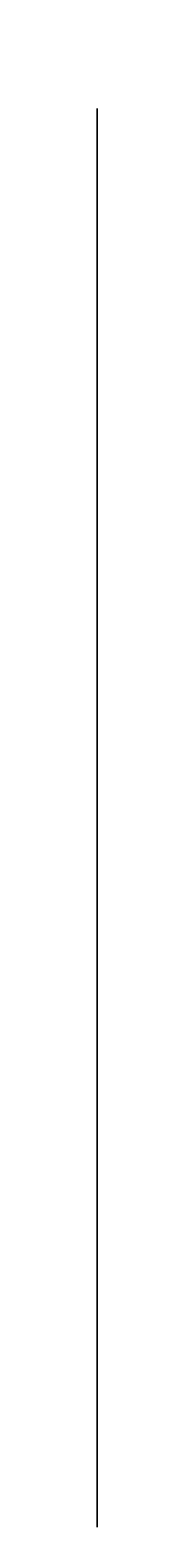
# Model space of a CAD drawing. Header units: millimetres. Extents: x 0 to 0, y -3.21 to 5.45.
import ezdxf

# ---------------------------------------------------------------- set-up
doc = ezdxf.new("R2010")
doc.units = ezdxf.units.MM
doc.header["$MEASUREMENT"] = 0
doc.layers.add('collar v1_Sketch1', color=7, linetype='Continuous')

msp = doc.modelspace()

# ---------------------------------------------------------------- linework, layer by layer
at = {"layer": 'collar v1_Sketch1'}
for p, q in [((0, 0, -1.315), (0, 0, -7.433)), ((0, 0, -1.315), (0, 0, -7.2111)), ((0, -0.8453, 1.0073), (0, -3.2139, 3.8302)), ((0, -0.8453, -1.0073), (0, -3.2139, -3.8302))]:
    msp.add_line(p, q, dxfattribs=at)
at = {"layer": 'collar v1_Sketch1', "extrusion": (1, 0, 0)}
for radius in [5, 1.315]:
    msp.add_arc((0, 0), radius, 230, 130, dxfattribs=at)
at = {"layer": 'collar v1_Sketch1'}
msp.add_point((0, 0), dxfattribs=at)

doc.saveas('drawing.dxf')
